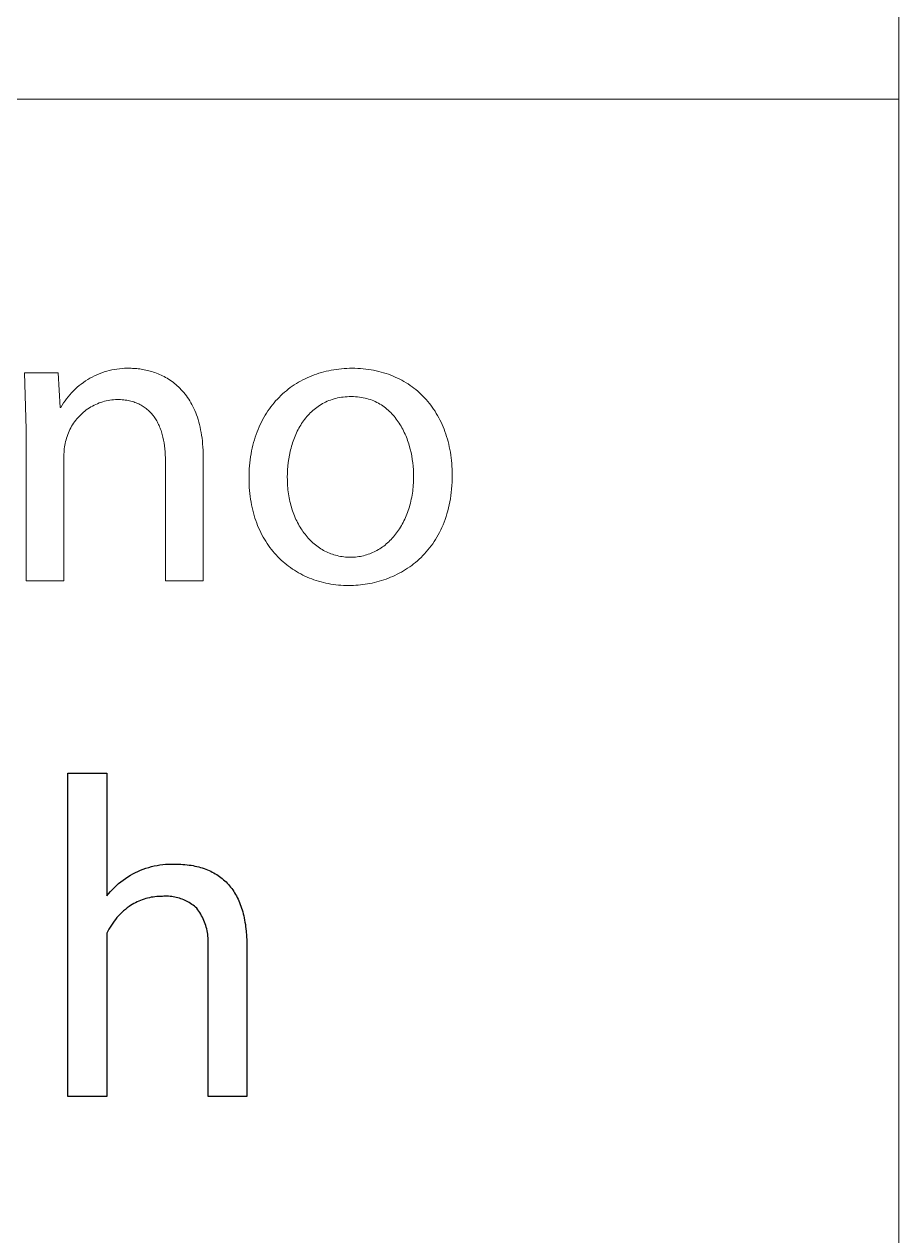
# Model space of a CAD drawing. Header units: millimetres. Extents: x 1383 to 4664, y -160 to 2132.
# Drawn here: x 4594 to 4660.8, y 119.9 to 212.6 of the extents above; entities that cross this region are included whole.
import ezdxf

# ---------------------------------------------------------------- set-up
doc = ezdxf.new("R2010")
doc.units = ezdxf.units.MM
doc.header["$MEASUREMENT"] = 0
doc.layers.add('Domyślny', color=7, linetype='Continuous', true_color=0x000000)

msp = doc.modelspace()

# ---------------------------------------------------------------- linework, layer by layer
at = {"layer": 'Domyślny', "color": 18, "lineweight": 15, "true_color": 0x000000}
for p, q in [((4660.842, -159.944), (4660.842, 2132.378)), ((4660.842, 206.844), (3424.001, 206.844)), ((4660.842, 206.844), (4660.842, -159.941)), ((4594.122, 181.6), (4593.991, 185.904)), ((4593.991, 185.904), (4596.559, 185.904)), ((4596.559, 185.904), (4596.712, 183.26)), ((4598.653, 185.284), (4598.821, 185.391)), ((4598.821, 185.391), (4598.993, 185.493)), ((4598.993, 185.493), (4599.167, 185.588)), ((4599.167, 185.588), (4599.345, 185.677)), ((4599.345, 185.677), (4599.526, 185.761)), ((4599.526, 185.761), (4599.709, 185.838)), ((4599.709, 185.838), (4599.895, 185.909)), ((4599.895, 185.909), (4600.083, 185.973)), ((4600.083, 185.973), (4600.274, 186.031)), ((4600.274, 186.031), (4600.466, 186.082)), ((4600.466, 186.082), (4600.66, 186.127)), ((4600.66, 186.127), (4600.855, 186.166)), ((4600.855, 186.166), (4601.052, 186.197)), ((4601.052, 186.197), (4601.249, 186.222)), ((4601.249, 186.222), (4601.447, 186.24)), ((4601.447, 186.24), (4601.646, 186.252)), ((4601.646, 186.252), (4601.845, 186.256)), ((4601.845, 186.256), (4602.044, 186.254)), ((4602.044, 186.254), (4602.148, 186.253)), ((4602.148, 186.253), (4602.253, 186.25)), ((4602.253, 186.25), (4602.36, 186.245)), ((4602.36, 186.245), (4602.469, 186.238)), ((4602.469, 186.238), (4602.579, 186.229)), ((4602.579, 186.229), (4602.69, 186.217)), ((4602.69, 186.217), (4602.802, 186.204)), ((4602.802, 186.204), (4602.915, 186.187)), ((4602.915, 186.187), (4603.029, 186.169)), ((4603.029, 186.169), (4603.144, 186.148)), ((4603.144, 186.148), (4603.26, 186.124)), ((4603.26, 186.124), (4603.377, 186.098)), ((4603.377, 186.098), (4603.493, 186.069)), ((4603.493, 186.069), (4603.611, 186.037)), ((4603.611, 186.037), (4603.728, 186.003)), ((4603.728, 186.003), (4603.846, 185.965)), ((4603.846, 185.965), (4603.964, 185.925)), ((4603.964, 185.925), (4604.082, 185.882)), ((4604.082, 185.882), (4604.199, 185.835)), ((4604.199, 185.835), (4604.317, 185.786)), ((4604.317, 185.786), (4604.434, 185.733)), ((4604.434, 185.733), (4604.551, 185.677)), ((4604.551, 185.677), (4604.667, 185.617)), ((4604.667, 185.617), (4604.782, 185.555)), ((4604.782, 185.555), (4604.897, 185.488)), ((4604.897, 185.488), (4605.011, 185.418)), ((4605.011, 185.418), (4605.124, 185.345)), ((4615.271, 185.37), (4615.44, 185.455)), ((4615.44, 185.455), (4615.611, 185.536)), ((4615.611, 185.536), (4615.785, 185.613)), ((4615.785, 185.613), (4615.961, 185.685)), ((4615.961, 185.685), (4616.14, 185.754)), ((4616.14, 185.754), (4616.32, 185.818)), ((4616.32, 185.818), (4616.503, 185.877)), ((4616.503, 185.877), (4616.688, 185.933)), ((4616.688, 185.933), (4616.875, 185.984)), ((4616.875, 185.984), (4617.063, 186.03)), ((4617.063, 186.03), (4617.254, 186.073)), ((4617.254, 186.073), (4617.447, 186.111)), ((4617.447, 186.111), (4617.641, 186.145)), ((4617.641, 186.145), (4617.837, 186.174)), ((4617.837, 186.174), (4618.035, 186.198)), ((4618.035, 186.198), (4618.234, 186.219)), ((4618.234, 186.219), (4618.435, 186.235)), ((4618.435, 186.235), (4618.638, 186.246)), ((4618.638, 186.246), (4618.842, 186.253)), ((4618.842, 186.253), (4619.047, 186.255)), ((4619.047, 186.255), (4619.26, 186.253)), ((4619.26, 186.253), (4619.471, 186.245)), ((4619.471, 186.245), (4619.679, 186.233)), ((4619.679, 186.233), (4619.885, 186.217)), ((4619.885, 186.217), (4620.089, 186.195)), ((4620.089, 186.195), (4620.291, 186.169)), ((4620.291, 186.169), (4620.49, 186.139)), ((4620.49, 186.139), (4620.687, 186.103)), ((4620.687, 186.103), (4620.881, 186.064)), ((4620.881, 186.064), (4621.073, 186.019)), ((4621.073, 186.019), (4621.262, 185.971)), ((4621.262, 185.971), (4621.449, 185.918)), ((4621.449, 185.918), (4621.633, 185.86)), ((4621.633, 185.86), (4621.814, 185.798)), ((4621.814, 185.798), (4621.993, 185.732)), ((4621.993, 185.732), (4622.169, 185.662)), ((4622.169, 185.662), (4622.342, 185.587)), ((4622.342, 185.587), (4622.512, 185.509)), ((4622.512, 185.509), (4622.68, 185.426)), ((4622.68, 185.426), (4622.844, 185.339)), ((4597.594, 184.385), (4597.732, 184.528)), ((4597.732, 184.528), (4597.875, 184.667)), ((4597.875, 184.667), (4598.022, 184.801)), ((4598.022, 184.801), (4598.173, 184.93)), ((4598.173, 184.93), (4598.329, 185.053)), ((4598.329, 185.053), (4598.489, 185.172)), ((4598.489, 185.172), (4598.653, 185.284)), ((4605.124, 185.345), (4605.236, 185.268)), ((4605.236, 185.268), (4605.346, 185.187)), ((4605.346, 185.187), (4605.456, 185.102)), ((4605.456, 185.102), (4605.563, 185.014)), ((4605.563, 185.014), (4605.67, 184.921)), ((4605.67, 184.921), (4605.775, 184.825)), ((4605.775, 184.825), (4605.878, 184.724)), ((4605.878, 184.724), (4605.979, 184.619)), ((4605.979, 184.619), (4606.078, 184.51)), ((4606.078, 184.51), (4606.176, 184.397)), ((4613.87, 184.421), (4614.014, 184.543)), ((4614.014, 184.543), (4614.161, 184.661)), ((4614.161, 184.661), (4614.312, 184.774)), ((4614.312, 184.774), (4614.465, 184.884)), ((4614.465, 184.884), (4614.621, 184.989)), ((4614.621, 184.989), (4614.779, 185.091)), ((4614.779, 185.091), (4614.941, 185.188)), ((4614.941, 185.188), (4615.104, 185.281)), ((4615.104, 185.281), (4615.271, 185.37)), ((4622.844, 185.339), (4623.006, 185.248)), ((4623.006, 185.248), (4623.165, 185.153)), ((4623.165, 185.153), (4623.321, 185.054)), ((4623.321, 185.054), (4623.474, 184.951)), ((4623.474, 184.951), (4623.624, 184.844)), ((4623.624, 184.844), (4623.77, 184.734)), ((4623.77, 184.734), (4623.914, 184.62)), ((4623.914, 184.62), (4624.054, 184.501)), ((4624.054, 184.501), (4624.191, 184.38)), ((4596.877, 183.432), (4596.983, 183.601)), ((4596.983, 183.601), (4597.095, 183.766)), ((4597.095, 183.766), (4597.212, 183.927)), ((4597.212, 183.927), (4597.334, 184.084)), ((4597.334, 184.084), (4597.462, 184.236)), ((4597.462, 184.236), (4597.594, 184.385)), ((4599.573, 183.548), (4599.444, 183.492)), ((4599.704, 183.6), (4599.573, 183.548)), ((4599.837, 183.647), (4599.704, 183.6)), ((4599.971, 183.69), (4599.837, 183.647)), ((4600.107, 183.728), (4599.971, 183.69)), ((4600.244, 183.761), (4600.107, 183.728)), ((4600.382, 183.79), (4600.244, 183.761)), ((4600.521, 183.814), (4600.382, 183.79)), ((4600.661, 183.833), (4600.521, 183.814)), ((4600.801, 183.847), (4600.661, 183.833)), ((4600.941, 183.857), (4600.801, 183.847)), ((4601.082, 183.861), (4600.941, 183.857)), ((4601.209, 183.86), (4601.082, 183.861)), ((4601.333, 183.855), (4601.209, 183.86)), ((4601.455, 183.847), (4601.333, 183.855)), ((4601.574, 183.837), (4601.455, 183.847)), ((4601.69, 183.823), (4601.574, 183.837)), ((4601.804, 183.806), (4601.69, 183.823)), ((4601.916, 183.787), (4601.804, 183.806)), ((4602.025, 183.765), (4601.916, 183.787)), ((4602.131, 183.74), (4602.025, 183.765)), ((4602.235, 183.712), (4602.131, 183.74)), ((4602.337, 183.681), (4602.235, 183.712)), ((4602.436, 183.648), (4602.337, 183.681)), ((4602.533, 183.612), (4602.436, 183.648)), ((4602.628, 183.573), (4602.533, 183.612)), ((4602.72, 183.532), (4602.628, 183.573)), ((4602.81, 183.488), (4602.72, 183.532)), ((4606.176, 184.397), (4606.271, 184.28)), ((4606.271, 184.28), (4606.364, 184.158)), ((4606.364, 184.158), (4606.454, 184.031)), ((4606.454, 184.031), (4606.543, 183.901)), ((4606.543, 183.901), (4606.628, 183.765)), ((4606.628, 183.765), (4606.711, 183.625)), ((4606.711, 183.625), (4606.791, 183.48)), ((4612.948, 183.461), (4613.07, 183.61)), ((4613.07, 183.61), (4613.195, 183.755)), ((4613.195, 183.755), (4613.324, 183.896)), ((4613.324, 183.896), (4613.455, 184.033)), ((4613.455, 184.033), (4613.59, 184.166)), ((4613.59, 184.166), (4613.729, 184.296)), ((4613.729, 184.296), (4613.87, 184.421)), ((4616.778, 183.551), (4616.664, 183.485)), ((4616.896, 183.614), (4616.778, 183.551)), ((4617.016, 183.673), (4616.896, 183.614)), ((4617.138, 183.729), (4617.016, 183.673)), ((4617.264, 183.78), (4617.138, 183.729)), ((4617.392, 183.829), (4617.264, 183.78)), ((4617.522, 183.873), (4617.392, 183.829)), ((4617.656, 183.914), (4617.522, 183.873)), ((4617.792, 183.95), (4617.656, 183.914)), ((4617.931, 183.983), (4617.792, 183.95)), ((4618.073, 184.011), (4617.931, 183.983)), ((4618.217, 184.035), (4618.073, 184.011)), ((4618.365, 184.056), (4618.217, 184.035)), ((4618.514, 184.071), (4618.365, 184.056)), ((4618.667, 184.083), (4618.514, 184.071)), ((4618.823, 184.089), (4618.667, 184.083)), ((4618.981, 184.092), (4618.823, 184.089)), ((4619.14, 184.089), (4618.981, 184.092)), ((4619.296, 184.082), (4619.14, 184.089)), ((4619.449, 184.07), (4619.296, 184.082)), ((4619.598, 184.053), (4619.449, 184.07)), ((4619.745, 184.031), (4619.598, 184.053)), ((4619.889, 184.005), (4619.745, 184.031)), ((4620.03, 183.975), (4619.889, 184.005)), ((4620.168, 183.94), (4620.03, 183.975)), ((4620.303, 183.901), (4620.168, 183.94)), ((4620.435, 183.858), (4620.303, 183.901)), ((4620.564, 183.811), (4620.435, 183.858)), ((4620.691, 183.759), (4620.564, 183.811)), ((4620.814, 183.704), (4620.691, 183.759)), ((4620.935, 183.645), (4620.814, 183.704)), ((4621.053, 183.583), (4620.935, 183.645)), ((4621.168, 183.517), (4621.053, 183.583)), ((4624.191, 184.38), (4624.325, 184.254)), ((4624.325, 184.254), (4624.456, 184.125)), ((4624.456, 184.125), (4624.584, 183.992)), ((4624.584, 183.992), (4624.708, 183.856)), ((4624.708, 183.856), (4624.828, 183.716)), ((4624.828, 183.716), (4624.946, 183.572)), ((4624.946, 183.572), (4625.059, 183.426)), ((4596.712, 183.26), (4596.777, 183.26)), ((4596.777, 183.26), (4596.877, 183.432)), ((4598.185, 182.601), (4598.089, 182.498)), ((4598.285, 182.701), (4598.185, 182.601)), ((4598.388, 182.798), (4598.285, 182.701)), ((4598.494, 182.89), (4598.388, 182.798)), ((4598.603, 182.98), (4598.494, 182.89)), ((4598.715, 183.065), (4598.603, 182.98)), ((4598.83, 183.146), (4598.715, 183.065)), ((4598.948, 183.224), (4598.83, 183.146)), ((4599.069, 183.297), (4598.948, 183.224)), ((4599.191, 183.366), (4599.069, 183.297)), ((4599.316, 183.431), (4599.191, 183.366)), ((4599.444, 183.492), (4599.316, 183.431)), ((4602.898, 183.442), (4602.81, 183.488)), ((4602.983, 183.393), (4602.898, 183.442)), ((4603.066, 183.342), (4602.983, 183.393)), ((4603.147, 183.289), (4603.066, 183.342)), ((4603.225, 183.233), (4603.147, 183.289)), ((4603.302, 183.175), (4603.225, 183.233)), ((4603.376, 183.114), (4603.302, 183.175)), ((4603.448, 183.052), (4603.376, 183.114)), ((4603.518, 182.987), (4603.448, 183.052)), ((4603.585, 182.92), (4603.518, 182.987)), ((4603.651, 182.851), (4603.585, 182.92)), ((4603.714, 182.78), (4603.651, 182.851)), ((4603.776, 182.706), (4603.714, 182.78)), ((4603.835, 182.631), (4603.776, 182.706)), ((4603.892, 182.554), (4603.835, 182.631)), ((4606.791, 183.48), (4606.868, 183.331)), ((4606.868, 183.331), (4606.943, 183.176)), ((4606.943, 183.176), (4607.014, 183.017)), ((4607.014, 183.017), (4607.082, 182.852)), ((4607.082, 182.852), (4607.147, 182.683)), ((4607.147, 182.683), (4607.208, 182.508)), ((4612.292, 182.488), (4612.392, 182.66)), ((4612.392, 182.66), (4612.496, 182.827)), ((4612.496, 182.827), (4612.604, 182.991)), ((4612.604, 182.991), (4612.715, 183.152)), ((4612.715, 183.152), (4612.83, 183.308)), ((4612.83, 183.308), (4612.948, 183.461)), ((4615.661, 182.654), (4615.575, 182.555)), ((4615.749, 182.75), (4615.661, 182.654)), ((4615.841, 182.843), (4615.749, 182.75)), ((4615.934, 182.934), (4615.841, 182.843)), ((4616.031, 183.021), (4615.934, 182.934)), ((4616.13, 183.106), (4616.031, 183.021)), ((4616.231, 183.188), (4616.13, 183.106)), ((4616.335, 183.267), (4616.231, 183.188)), ((4616.442, 183.343), (4616.335, 183.267)), ((4616.552, 183.416), (4616.442, 183.343)), ((4616.664, 183.485), (4616.552, 183.416)), ((4621.281, 183.447), (4621.168, 183.517)), ((4621.39, 183.374), (4621.281, 183.447)), ((4621.497, 183.298), (4621.39, 183.374)), ((4621.601, 183.219), (4621.497, 183.298)), ((4621.703, 183.136), (4621.601, 183.219)), ((4621.802, 183.051), (4621.703, 183.136)), ((4621.898, 182.962), (4621.802, 183.051)), ((4621.991, 182.871), (4621.898, 182.962)), ((4622.082, 182.777), (4621.991, 182.871)), ((4622.17, 182.68), (4622.082, 182.777)), ((4622.256, 182.581), (4622.17, 182.68)), ((4625.059, 183.426), (4625.17, 183.276)), ((4625.17, 183.276), (4625.276, 183.122)), ((4625.276, 183.122), (4625.38, 182.965)), ((4625.38, 182.965), (4625.479, 182.805)), ((4625.479, 182.805), (4625.575, 182.642)), ((4625.575, 182.642), (4625.668, 182.475)), ((4597.524, 181.692), (4597.459, 181.567)), ((4597.593, 181.815), (4597.524, 181.692)), ((4597.666, 181.936), (4597.593, 181.815)), ((4597.743, 182.054), (4597.666, 181.936)), ((4597.823, 182.17), (4597.743, 182.054)), ((4597.908, 182.282), (4597.823, 182.17)), ((4597.997, 182.392), (4597.908, 182.282)), ((4598.089, 182.498), (4597.997, 182.392)), ((4603.948, 182.475), (4603.892, 182.554)), ((4604.001, 182.394), (4603.948, 182.475)), ((4604.052, 182.311), (4604.001, 182.394)), ((4604.102, 182.227), (4604.052, 182.311)), ((4604.149, 182.14), (4604.102, 182.227)), ((4604.194, 182.052), (4604.149, 182.14)), ((4604.238, 181.962), (4604.194, 182.052)), ((4604.28, 181.871), (4604.238, 181.962)), ((4604.32, 181.778), (4604.28, 181.871)), ((4604.358, 181.683), (4604.32, 181.778)), ((4604.394, 181.587), (4604.358, 181.683)), ((4607.208, 182.508), (4607.266, 182.329)), ((4607.266, 182.329), (4607.32, 182.144)), ((4607.32, 182.144), (4607.37, 181.953)), ((4607.37, 181.953), (4607.417, 181.758)), ((4607.417, 181.758), (4607.459, 181.557)), ((4611.85, 181.576), (4611.93, 181.766)), ((4611.93, 181.766), (4612.015, 181.952)), ((4612.015, 181.952), (4612.103, 182.134)), ((4612.103, 182.134), (4612.196, 182.313)), ((4612.196, 182.313), (4612.292, 182.488)), ((4614.976, 181.682), (4614.913, 181.563)), ((4615.042, 181.798), (4614.976, 181.682)), ((4615.111, 181.913), (4615.042, 181.798)), ((4615.182, 182.026), (4615.111, 181.913)), ((4615.255, 182.136), (4615.182, 182.026)), ((4615.332, 182.244), (4615.255, 182.136)), ((4615.41, 182.35), (4615.332, 182.244)), ((4615.491, 182.454), (4615.41, 182.35)), ((4615.575, 182.555), (4615.491, 182.454)), ((4622.339, 182.479), (4622.256, 182.581)), ((4622.419, 182.375), (4622.339, 182.479)), ((4622.497, 182.269), (4622.419, 182.375)), ((4622.573, 182.16), (4622.497, 182.269)), ((4622.646, 182.05), (4622.573, 182.16)), ((4622.716, 181.937), (4622.646, 182.05)), ((4622.784, 181.823), (4622.716, 181.937)), ((4622.849, 181.707), (4622.784, 181.823)), ((4622.912, 181.589), (4622.849, 181.707)), ((4625.668, 182.475), (4625.756, 182.305)), ((4625.756, 182.305), (4625.841, 182.132)), ((4625.841, 182.132), (4625.922, 181.956)), ((4625.922, 181.956), (4625.999, 181.778)), ((4625.999, 181.778), (4626.073, 181.596)), ((4594.122, 169.996), (4594.122, 181.6)), ((4597.164, 180.779), (4597.129, 180.646)), ((4597.204, 180.911), (4597.164, 180.779)), ((4597.246, 181.046), (4597.204, 180.911)), ((4597.292, 181.179), (4597.246, 181.046)), ((4597.344, 181.31), (4597.292, 181.179)), ((4597.399, 181.44), (4597.344, 181.31)), ((4597.459, 181.567), (4597.399, 181.44)), ((4604.428, 181.49), (4604.394, 181.587)), ((4604.461, 181.39), (4604.428, 181.49)), ((4604.491, 181.29), (4604.461, 181.39)), ((4604.52, 181.188), (4604.491, 181.29)), ((4604.548, 181.085), (4604.52, 181.188)), ((4604.573, 180.98), (4604.548, 181.085)), ((4604.619, 180.768), (4604.573, 180.98)), ((4604.659, 180.55), (4604.619, 180.768)), ((4607.459, 181.557), (4607.498, 181.35)), ((4607.498, 181.35), (4607.533, 181.138)), ((4607.533, 181.138), (4607.563, 180.92)), ((4607.563, 180.92), (4607.589, 180.696)), ((4611.51, 180.575), (4611.569, 180.782)), ((4611.569, 180.782), (4611.633, 180.986)), ((4611.633, 180.986), (4611.701, 181.186)), ((4611.701, 181.186), (4611.773, 181.383)), ((4611.773, 181.383), (4611.85, 181.576)), ((4614.582, 180.816), (4614.535, 180.687)), ((4614.631, 180.945), (4614.582, 180.816)), ((4614.682, 181.072), (4614.631, 180.945)), ((4614.736, 181.197), (4614.682, 181.072)), ((4614.793, 181.321), (4614.736, 181.197)), ((4614.851, 181.443), (4614.793, 181.321)), ((4614.913, 181.563), (4614.851, 181.443)), ((4622.972, 181.47), (4622.912, 181.589)), ((4623.031, 181.349), (4622.972, 181.47)), ((4623.086, 181.226), (4623.031, 181.349)), ((4623.139, 181.103), (4623.086, 181.226)), ((4623.19, 180.978), (4623.139, 181.103)), ((4623.239, 180.852), (4623.19, 180.978)), ((4623.285, 180.725), (4623.239, 180.852)), ((4626.073, 181.596), (4626.142, 181.411)), ((4626.142, 181.411), (4626.208, 181.223)), ((4626.208, 181.223), (4626.269, 181.032)), ((4626.269, 181.032), (4626.327, 180.838)), ((4626.327, 180.838), (4626.381, 180.642)), ((4597.011, 179.831), (4597.007, 179.694)), ((4597.02, 179.969), (4597.011, 179.831)), ((4597.033, 180.105), (4597.02, 179.969)), ((4597.051, 180.242), (4597.033, 180.105)), ((4597.072, 180.377), (4597.051, 180.242)), ((4597.099, 180.512), (4597.072, 180.377)), ((4597.129, 180.646), (4597.099, 180.512)), ((4604.692, 180.328), (4604.659, 180.55)), ((4604.718, 180.102), (4604.692, 180.328)), ((4604.739, 179.872), (4604.718, 180.102)), ((4604.753, 179.639), (4604.739, 179.872)), ((4607.589, 180.696), (4607.61, 180.467)), ((4607.61, 180.467), (4607.627, 180.232)), ((4607.627, 180.232), (4607.639, 179.991)), ((4607.639, 179.991), (4607.646, 179.744)), ((4611.317, 179.71), (4611.358, 179.932)), ((4611.358, 179.932), (4611.404, 180.149)), ((4611.404, 180.149), (4611.455, 180.364)), ((4611.455, 180.364), (4611.51, 180.575)), ((4614.304, 179.883), (4614.246, 179.608)), ((4614.337, 180.02), (4614.304, 179.883)), ((4614.372, 180.155), (4614.337, 180.02)), ((4614.409, 180.29), (4614.372, 180.155)), ((4614.449, 180.423), (4614.409, 180.29)), ((4614.491, 180.556), (4614.449, 180.423)), ((4614.535, 180.687), (4614.491, 180.556)), ((4623.329, 180.597), (4623.285, 180.725)), ((4623.37, 180.468), (4623.329, 180.597)), ((4623.41, 180.338), (4623.37, 180.468)), ((4623.482, 180.077), (4623.41, 180.338)), ((4623.544, 179.814), (4623.482, 180.077)), ((4626.381, 180.642), (4626.43, 180.443)), ((4626.43, 180.443), (4626.475, 180.241)), ((4626.475, 180.241), (4626.517, 180.037)), ((4626.517, 180.037), (4626.554, 179.83)), ((4626.554, 179.83), (4626.586, 179.62)), ((4597.007, 179.694), (4597.007, 179.556)), ((4597.007, 179.556), (4597.007, 169.996)), ((4604.762, 179.402), (4604.753, 179.639)), ((4604.764, 179.163), (4604.762, 179.402)), ((4604.764, 169.996), (4604.764, 179.163)), ((4607.646, 179.744), (4607.649, 179.491)), ((4607.649, 179.491), (4607.649, 169.996)), ((4611.199, 178.792), (4611.221, 179.026)), ((4611.221, 179.026), (4611.248, 179.258)), ((4611.248, 179.258), (4611.28, 179.486)), ((4611.28, 179.486), (4611.317, 179.71)), ((4614.157, 179.05), (4614.126, 178.768)), ((4614.197, 179.33), (4614.157, 179.05)), ((4614.246, 179.608), (4614.197, 179.33)), ((4623.598, 179.55), (4623.544, 179.814)), ((4623.644, 179.285), (4623.598, 179.55)), ((4623.681, 179.021), (4623.644, 179.285)), ((4623.709, 178.758), (4623.681, 179.021)), ((4626.586, 179.62), (4626.615, 179.408)), ((4626.615, 179.408), (4626.639, 179.193)), ((4626.639, 179.193), (4626.659, 178.975)), ((4626.659, 178.975), (4626.675, 178.756)), ((4611.158, 177.82), (4611.161, 178.068)), ((4611.161, 178.068), (4611.168, 178.313)), ((4611.168, 178.313), (4611.181, 178.554)), ((4611.181, 178.554), (4611.199, 178.792)), ((4614.091, 178.202), (4614.086, 177.919)), ((4614.104, 178.485), (4614.091, 178.202)), ((4614.126, 178.768), (4614.104, 178.485)), ((4623.729, 178.497), (4623.709, 178.758)), ((4623.741, 178.239), (4623.729, 178.497)), ((4623.745, 177.984), (4623.741, 178.239)), ((4623.743, 177.817), (4623.745, 177.984)), ((4626.675, 178.756), (4626.686, 178.534)), ((4626.686, 178.534), (4626.693, 178.309)), ((4626.695, 178.082), (4626.692, 177.809)), ((4626.693, 178.309), (4626.695, 178.082)), ((4611.161, 177.586), (4611.158, 177.82)), ((4611.168, 177.354), (4611.161, 177.586)), ((4611.18, 177.125), (4611.168, 177.354)), ((4611.197, 176.898), (4611.18, 177.125)), ((4614.086, 177.919), (4614.088, 177.756)), ((4614.088, 177.756), (4614.092, 177.594)), ((4614.092, 177.594), (4614.099, 177.434)), ((4614.099, 177.434), (4614.11, 177.275)), ((4614.11, 177.275), (4614.122, 177.118)), ((4614.122, 177.118), (4614.138, 176.962)), ((4623.691, 177.006), (4623.708, 177.165)), ((4623.708, 177.165), (4623.721, 177.326)), ((4623.721, 177.326), (4623.731, 177.488)), ((4623.731, 177.488), (4623.739, 177.652)), ((4623.739, 177.652), (4623.743, 177.817)), ((4626.669, 177.278), (4626.648, 177.019)), ((4626.683, 177.541), (4626.669, 177.278)), ((4626.692, 177.809), (4626.683, 177.541)), ((4611.218, 176.675), (4611.197, 176.898)), ((4611.244, 176.454), (4611.218, 176.675)), ((4611.274, 176.237), (4611.244, 176.454)), ((4611.309, 176.022), (4611.274, 176.237)), ((4614.138, 176.962), (4614.157, 176.808)), ((4614.157, 176.808), (4614.178, 176.655)), ((4614.178, 176.655), (4614.202, 176.504)), ((4614.202, 176.504), (4614.228, 176.354)), ((4614.228, 176.354), (4614.258, 176.206)), ((4614.258, 176.206), (4614.29, 176.06)), ((4623.535, 176.087), (4623.568, 176.235)), ((4623.568, 176.235), (4623.598, 176.386)), ((4623.598, 176.386), (4623.626, 176.538)), ((4623.626, 176.538), (4623.65, 176.693)), ((4623.65, 176.693), (4623.672, 176.848)), ((4623.672, 176.848), (4623.691, 177.006)), ((4626.554, 176.272), (4626.512, 176.032)), ((4626.591, 176.516), (4626.554, 176.272)), ((4626.622, 176.765), (4626.591, 176.516)), ((4626.648, 177.019), (4626.622, 176.765)), ((4611.349, 175.811), (4611.309, 176.022)), ((4611.393, 175.602), (4611.349, 175.811)), ((4611.441, 175.397), (4611.393, 175.602)), ((4611.493, 175.195), (4611.441, 175.397)), ((4611.55, 174.995), (4611.493, 175.195)), ((4614.29, 176.06), (4614.324, 175.915)), ((4614.324, 175.915), (4614.361, 175.772)), ((4614.361, 175.772), (4614.401, 175.631)), ((4614.401, 175.631), (4614.443, 175.492)), ((4614.443, 175.492), (4614.488, 175.355)), ((4614.488, 175.355), (4614.535, 175.22)), ((4614.535, 175.22), (4614.584, 175.086)), ((4623.233, 175.1), (4623.283, 175.234)), ((4623.283, 175.234), (4623.332, 175.371)), ((4623.332, 175.371), (4623.378, 175.511)), ((4623.378, 175.511), (4623.421, 175.652)), ((4623.421, 175.652), (4623.462, 175.795)), ((4623.462, 175.795), (4623.5, 175.94)), ((4623.5, 175.94), (4623.535, 176.087)), ((4626.356, 175.341), (4626.294, 175.12)), ((4626.413, 175.567), (4626.356, 175.341)), ((4626.465, 175.797), (4626.413, 175.567)), ((4626.512, 176.032), (4626.465, 175.797)), ((4611.611, 174.799), (4611.55, 174.995)), ((4611.676, 174.606), (4611.611, 174.799)), ((4611.745, 174.417), (4611.676, 174.606)), ((4611.817, 174.23), (4611.745, 174.417)), ((4614.584, 175.086), (4614.637, 174.955)), ((4614.637, 174.955), (4614.691, 174.826)), ((4614.691, 174.826), (4614.748, 174.699)), ((4614.748, 174.699), (4614.807, 174.574)), ((4614.807, 174.574), (4614.868, 174.451)), ((4614.868, 174.451), (4614.932, 174.33)), ((4614.932, 174.33), (4614.998, 174.212)), ((4622.811, 174.216), (4622.878, 174.336)), ((4622.878, 174.336), (4622.943, 174.457)), ((4622.943, 174.457), (4623.006, 174.581)), ((4623.006, 174.581), (4623.066, 174.708)), ((4623.066, 174.708), (4623.124, 174.836)), ((4623.124, 174.836), (4623.179, 174.967)), ((4623.179, 174.967), (4623.233, 175.1)), ((4625.998, 174.283), (4625.913, 174.085)), ((4626.079, 174.485), (4625.998, 174.283)), ((4626.155, 174.692), (4626.079, 174.485)), ((4626.227, 174.904), (4626.155, 174.692)), ((4626.294, 175.12), (4626.227, 174.904)), ((4611.894, 174.047), (4611.817, 174.23)), ((4611.975, 173.867), (4611.894, 174.047)), ((4612.06, 173.69), (4611.975, 173.867)), ((4612.148, 173.517), (4612.06, 173.69)), ((4612.241, 173.347), (4612.148, 173.517)), ((4612.337, 173.181), (4612.241, 173.347)), ((4614.998, 174.212), (4615.066, 174.096)), ((4615.066, 174.096), (4615.137, 173.983)), ((4615.137, 173.983), (4615.209, 173.871)), ((4615.209, 173.871), (4615.284, 173.762)), ((4615.284, 173.762), (4615.361, 173.656)), ((4615.361, 173.656), (4615.44, 173.552)), ((4615.44, 173.552), (4615.521, 173.451)), ((4615.521, 173.451), (4615.604, 173.352)), ((4615.604, 173.352), (4615.689, 173.256)), ((4622.111, 173.255), (4622.197, 173.351)), ((4622.197, 173.351), (4622.281, 173.451)), ((4622.281, 173.451), (4622.363, 173.552)), ((4622.363, 173.552), (4622.443, 173.657)), ((4622.443, 173.657), (4622.521, 173.764)), ((4622.521, 173.764), (4622.596, 173.873)), ((4622.596, 173.873), (4622.67, 173.985)), ((4622.67, 173.985), (4622.742, 174.1)), ((4622.742, 174.1), (4622.811, 174.216)), ((4625.531, 173.339), (4625.426, 173.164)), ((4625.633, 173.519), (4625.531, 173.339)), ((4625.73, 173.703), (4625.633, 173.519)), ((4625.824, 173.892), (4625.73, 173.703)), ((4625.913, 174.085), (4625.824, 173.892)), ((4612.436, 173.017), (4612.337, 173.181)), ((4612.539, 172.858), (4612.436, 173.017)), ((4612.646, 172.702), (4612.539, 172.858)), ((4612.756, 172.549), (4612.646, 172.702)), ((4612.87, 172.4), (4612.756, 172.549)), ((4615.689, 173.256), (4615.776, 173.163)), ((4615.776, 173.163), (4615.865, 173.072)), ((4615.865, 173.072), (4615.956, 172.984)), ((4615.956, 172.984), (4616.049, 172.899)), ((4616.049, 172.899), (4616.144, 172.817)), ((4616.144, 172.817), (4616.241, 172.738)), ((4616.241, 172.738), (4616.339, 172.661)), ((4616.339, 172.661), (4616.44, 172.588)), ((4616.44, 172.588), (4616.542, 172.517)), ((4616.542, 172.517), (4616.646, 172.45)), ((4616.646, 172.45), (4616.751, 172.385)), ((4621.047, 172.383), (4621.152, 172.447)), ((4621.152, 172.447), (4621.256, 172.515)), ((4621.256, 172.515), (4621.358, 172.585)), ((4621.358, 172.585), (4621.458, 172.659)), ((4621.458, 172.659), (4621.557, 172.735)), ((4621.557, 172.735), (4621.654, 172.815)), ((4621.654, 172.815), (4621.749, 172.897)), ((4621.749, 172.897), (4621.842, 172.982)), ((4621.842, 172.982), (4621.934, 173.07)), ((4621.934, 173.07), (4622.023, 173.161)), ((4622.023, 173.161), (4622.111, 173.255)), ((4624.967, 172.508), (4624.843, 172.355)), ((4625.087, 172.665), (4624.967, 172.508)), ((4625.203, 172.827), (4625.087, 172.665)), ((4625.316, 172.993), (4625.203, 172.827)), ((4625.426, 173.164), (4625.316, 172.993)), ((4612.987, 172.254), (4612.87, 172.4)), ((4613.107, 172.113), (4612.987, 172.254)), ((4613.23, 171.974), (4613.107, 172.113)), ((4613.357, 171.84), (4613.23, 171.974)), ((4613.487, 171.709), (4613.357, 171.84)), ((4613.62, 171.582), (4613.487, 171.709)), ((4613.756, 171.458), (4613.62, 171.582)), ((4616.751, 172.385), (4616.858, 172.324)), ((4616.858, 172.324), (4616.967, 172.266)), ((4616.967, 172.266), (4617.078, 172.211)), ((4617.078, 172.211), (4617.19, 172.159)), ((4617.19, 172.159), (4617.304, 172.111)), ((4617.304, 172.111), (4617.419, 172.066)), ((4617.419, 172.066), (4617.536, 172.024)), ((4617.536, 172.024), (4617.654, 171.986)), ((4617.654, 171.986), (4617.774, 171.951)), ((4617.774, 171.951), (4617.896, 171.92)), ((4617.896, 171.92), (4618.018, 171.892)), ((4618.018, 171.892), (4618.143, 171.868)), ((4618.143, 171.868), (4618.268, 171.847)), ((4618.268, 171.847), (4618.395, 171.83)), ((4618.395, 171.83), (4618.523, 171.817)), ((4618.523, 171.817), (4618.653, 171.808)), ((4618.653, 171.808), (4618.784, 171.802)), ((4618.784, 171.802), (4618.916, 171.8)), ((4618.916, 171.8), (4619.044, 171.802)), ((4619.044, 171.802), (4619.172, 171.808)), ((4619.172, 171.808), (4619.298, 171.817)), ((4619.298, 171.817), (4619.424, 171.83)), ((4619.424, 171.83), (4619.548, 171.847)), ((4619.548, 171.847), (4619.671, 171.868)), ((4619.671, 171.868), (4619.793, 171.892)), ((4619.793, 171.892), (4619.914, 171.919)), ((4619.914, 171.919), (4620.033, 171.95)), ((4620.033, 171.95), (4620.151, 171.985)), ((4620.151, 171.985), (4620.268, 172.023)), ((4620.268, 172.023), (4620.384, 172.065)), ((4620.384, 172.065), (4620.498, 172.109)), ((4620.498, 172.109), (4620.611, 172.158)), ((4620.611, 172.158), (4620.722, 172.209)), ((4620.722, 172.209), (4620.832, 172.264)), ((4620.832, 172.264), (4620.94, 172.322)), ((4620.94, 172.322), (4621.047, 172.383)), ((4624.036, 171.528), (4623.892, 171.406)), ((4624.178, 171.655), (4624.036, 171.528)), ((4624.317, 171.786), (4624.178, 171.655)), ((4624.453, 171.922), (4624.317, 171.786)), ((4624.586, 172.062), (4624.453, 171.922)), ((4624.716, 172.206), (4624.586, 172.062)), ((4624.843, 172.355), (4624.716, 172.206)), ((4613.895, 171.338), (4613.756, 171.458)), ((4614.037, 171.222), (4613.895, 171.338)), ((4614.182, 171.11), (4614.037, 171.222)), ((4614.329, 171.002), (4614.182, 171.11)), ((4614.48, 170.898), (4614.329, 171.002)), ((4614.633, 170.798), (4614.48, 170.898)), ((4614.789, 170.701), (4614.633, 170.798)), ((4614.947, 170.609), (4614.789, 170.701)), ((4615.108, 170.52), (4614.947, 170.609)), ((4622.649, 170.577), (4622.485, 170.492)), ((4622.812, 170.666), (4622.649, 170.577)), ((4622.973, 170.759), (4622.812, 170.666)), ((4623.132, 170.856), (4622.973, 170.759)), ((4623.288, 170.958), (4623.132, 170.856)), ((4623.443, 171.063), (4623.288, 170.958)), ((4623.595, 171.173), (4623.443, 171.063)), ((4623.744, 171.287), (4623.595, 171.173)), ((4623.892, 171.406), (4623.744, 171.287)), ((4597.007, 169.996), (4594.122, 169.996)), ((4607.649, 169.996), (4604.764, 169.996)), ((4615.272, 170.436), (4615.108, 170.52)), ((4615.438, 170.355), (4615.272, 170.436)), ((4615.606, 170.279), (4615.438, 170.355)), ((4615.777, 170.207), (4615.606, 170.279)), ((4615.95, 170.139), (4615.777, 170.207)), ((4616.125, 170.075), (4615.95, 170.139)), ((4616.303, 170.016), (4616.125, 170.075)), ((4616.482, 169.96), (4616.303, 170.016)), ((4616.664, 169.909), (4616.482, 169.96)), ((4616.848, 169.862), (4616.664, 169.909)), ((4617.033, 169.82), (4616.848, 169.862)), ((4617.221, 169.782), (4617.033, 169.82)), ((4617.41, 169.748), (4617.221, 169.782)), ((4617.602, 169.719), (4617.41, 169.748)), ((4617.795, 169.694), (4617.602, 169.719)), ((4617.99, 169.673), (4617.795, 169.694)), ((4618.186, 169.657), (4617.99, 169.673)), ((4618.384, 169.646), (4618.186, 169.657)), ((4618.584, 169.639), (4618.384, 169.646)), ((4618.785, 169.637), (4618.584, 169.639)), ((4618.965, 169.639), (4618.785, 169.637)), ((4619.145, 169.644), (4618.965, 169.639)), ((4619.325, 169.654), (4619.145, 169.644)), ((4619.505, 169.667), (4619.325, 169.654)), ((4619.686, 169.684), (4619.505, 169.667)), ((4619.866, 169.705), (4619.686, 169.684)), ((4620.046, 169.73), (4619.866, 169.705)), ((4620.226, 169.758), (4620.046, 169.73)), ((4620.405, 169.791), (4620.226, 169.758)), ((4620.583, 169.828), (4620.405, 169.791)), ((4620.761, 169.868), (4620.583, 169.828)), ((4620.939, 169.912), (4620.761, 169.868)), ((4621.115, 169.961), (4620.939, 169.912)), ((4621.291, 170.013), (4621.115, 169.961)), ((4621.465, 170.069), (4621.291, 170.013)), ((4621.638, 170.13), (4621.465, 170.069)), ((4621.811, 170.194), (4621.638, 170.13)), ((4621.981, 170.263), (4621.811, 170.194)), ((4622.151, 170.335), (4621.981, 170.263)), ((4622.319, 170.412), (4622.151, 170.335)), ((4622.485, 170.492), (4622.319, 170.412))]:
    msp.add_line(p, q, dxfattribs=at)
at = {"layer": 'Domyślny'}
for p, q in [((4597.305, 130.532), (4597.305, 155.289)), ((4597.305, 155.289), (4600.281, 155.289)), ((4600.281, 155.289), (4600.281, 145.889)), ((4604.557, 148.288), (4604.775, 148.309)), ((4604.775, 148.309), (4604.993, 148.322)), ((4604.993, 148.322), (4605.212, 148.328)), ((4605.212, 148.328), (4605.431, 148.326)), ((4605.431, 148.326), (4605.602, 148.325)), ((4605.602, 148.325), (4605.77, 148.32)), ((4605.77, 148.32), (4605.936, 148.313)), ((4605.936, 148.313), (4606.099, 148.302)), ((4601.895, 147.352), (4602.082, 147.465)), ((4602.082, 147.465), (4602.273, 147.572)), ((4602.273, 147.572), (4602.467, 147.673)), ((4602.467, 147.673), (4602.665, 147.767)), ((4602.665, 147.767), (4602.866, 147.853)), ((4602.866, 147.853), (4603.07, 147.933)), ((4603.07, 147.933), (4603.277, 148.006)), ((4603.277, 148.006), (4603.485, 148.071)), ((4603.485, 148.071), (4603.696, 148.129)), ((4603.696, 148.129), (4603.909, 148.18)), ((4603.909, 148.18), (4604.124, 148.223)), ((4604.124, 148.223), (4604.34, 148.259)), ((4604.34, 148.259), (4604.557, 148.288)), ((4606.099, 148.302), (4606.26, 148.288)), ((4606.26, 148.288), (4606.418, 148.271)), ((4606.418, 148.271), (4606.573, 148.252)), ((4606.573, 148.252), (4606.725, 148.229)), ((4606.725, 148.229), (4606.875, 148.203)), ((4606.875, 148.203), (4607.022, 148.174)), ((4607.022, 148.174), (4607.166, 148.142)), ((4607.166, 148.142), (4607.308, 148.107)), ((4607.308, 148.107), (4607.447, 148.068)), ((4607.447, 148.068), (4607.584, 148.027)), ((4607.584, 148.027), (4607.717, 147.983)), ((4607.717, 147.983), (4607.848, 147.936)), ((4607.848, 147.936), (4607.977, 147.885)), ((4607.977, 147.885), (4608.103, 147.832)), ((4608.103, 147.832), (4608.226, 147.776)), ((4608.226, 147.776), (4608.346, 147.716)), ((4608.346, 147.716), (4608.464, 147.653)), ((4608.464, 147.653), (4608.579, 147.588)), ((4608.579, 147.588), (4608.691, 147.519)), ((4608.691, 147.519), (4608.801, 147.447)), ((4608.801, 147.447), (4608.908, 147.373)), ((4600.711, 146.386), (4600.865, 146.541)), ((4600.865, 146.541), (4601.025, 146.691)), ((4601.025, 146.691), (4601.189, 146.835)), ((4601.189, 146.835), (4601.359, 146.973)), ((4601.359, 146.973), (4601.533, 147.105)), ((4601.533, 147.105), (4601.712, 147.232)), ((4601.712, 147.232), (4601.895, 147.352)), ((4608.908, 147.373), (4609.012, 147.295)), ((4609.012, 147.295), (4609.114, 147.214)), ((4609.114, 147.214), (4609.213, 147.13)), ((4609.213, 147.13), (4609.309, 147.043)), ((4609.309, 147.043), (4609.403, 146.953)), ((4609.403, 146.953), (4609.494, 146.86)), ((4609.494, 146.86), (4609.582, 146.764)), ((4609.582, 146.764), (4609.668, 146.665)), ((4609.668, 146.665), (4609.751, 146.563)), ((4609.751, 146.563), (4609.831, 146.457)), ((4609.831, 146.457), (4609.909, 146.349)), ((4600.281, 145.889), (4600.419, 146.06)), ((4600.419, 146.06), (4600.562, 146.225)), ((4600.562, 146.225), (4600.711, 146.386)), ((4602.861, 145.546), (4602.73, 145.491)), ((4602.994, 145.597), (4602.861, 145.546)), ((4603.129, 145.643), (4602.994, 145.597)), ((4603.265, 145.685), (4603.129, 145.643)), ((4603.403, 145.722), (4603.265, 145.685)), ((4603.541, 145.754), (4603.403, 145.722)), ((4603.681, 145.782), (4603.541, 145.754)), ((4603.821, 145.805), (4603.681, 145.782)), ((4603.963, 145.824), (4603.821, 145.805)), ((4604.104, 145.838), (4603.963, 145.824)), ((4604.247, 145.847), (4604.104, 145.838)), ((4604.389, 145.851), (4604.247, 145.847)), ((4604.531, 145.851), (4604.389, 145.851)), ((4604.65, 145.859), (4604.531, 145.851)), ((4604.77, 145.863), (4604.65, 145.859)), ((4604.889, 145.862), (4604.77, 145.863)), ((4605.008, 145.858), (4604.889, 145.862)), ((4605.127, 145.849), (4605.008, 145.858)), ((4605.246, 145.837), (4605.127, 145.849)), ((4605.364, 145.82), (4605.246, 145.837)), ((4605.481, 145.799), (4605.364, 145.82)), ((4605.598, 145.774), (4605.481, 145.799)), ((4605.714, 145.745), (4605.598, 145.774)), ((4605.829, 145.712), (4605.714, 145.745)), ((4605.942, 145.675), (4605.829, 145.712)), ((4606.054, 145.634), (4605.942, 145.675)), ((4606.165, 145.589), (4606.054, 145.634)), ((4606.274, 145.541), (4606.165, 145.589)), ((4606.381, 145.488), (4606.274, 145.541)), ((4609.909, 146.349), (4609.984, 146.238)), ((4609.984, 146.238), (4610.056, 146.123)), ((4610.056, 146.123), (4610.126, 146.006)), ((4610.126, 146.006), (4610.193, 145.885)), ((4610.193, 145.885), (4610.257, 145.761)), ((4610.257, 145.761), (4610.319, 145.635)), ((4610.319, 145.635), (4610.378, 145.505)), ((4601.433, 144.617), (4601.305, 144.492)), ((4601.566, 144.738), (4601.433, 144.617)), ((4601.702, 144.854), (4601.566, 144.738)), ((4601.843, 144.965), (4601.702, 144.854)), ((4601.987, 145.072), (4601.843, 144.965)), ((4602.105, 145.152), (4601.987, 145.072)), ((4602.225, 145.228), (4602.105, 145.152)), ((4602.348, 145.3), (4602.225, 145.228)), ((4602.473, 145.368), (4602.348, 145.3)), ((4602.6, 145.432), (4602.473, 145.368)), ((4602.73, 145.491), (4602.6, 145.432)), ((4606.486, 145.432), (4606.381, 145.488)), ((4606.59, 145.373), (4606.486, 145.432)), ((4606.691, 145.309), (4606.59, 145.373)), ((4606.79, 145.243), (4606.691, 145.309)), ((4606.886, 145.173), (4606.79, 145.243)), ((4606.98, 145.099), (4606.886, 145.173)), ((4607.072, 145.023), (4606.98, 145.099)), ((4607.161, 144.943), (4607.072, 145.023)), ((4607.243, 144.834), (4607.161, 144.943)), ((4607.322, 144.723), (4607.243, 144.834)), ((4607.397, 144.609), (4607.322, 144.723)), ((4607.469, 144.493), (4607.397, 144.609)), ((4610.378, 145.505), (4610.434, 145.372)), ((4610.434, 145.372), (4610.488, 145.237)), ((4610.488, 145.237), (4610.539, 145.098)), ((4610.539, 145.098), (4610.587, 144.956)), ((4610.587, 144.956), (4610.632, 144.811)), ((4610.632, 144.811), (4610.675, 144.663)), ((4610.675, 144.663), (4610.716, 144.512)), ((4600.731, 143.804), (4600.63, 143.655)), ((4600.836, 143.949), (4600.731, 143.804)), ((4600.946, 144.091), (4600.836, 143.949)), ((4601.061, 144.228), (4600.946, 144.091)), ((4601.181, 144.362), (4601.061, 144.228)), ((4601.305, 144.492), (4601.181, 144.362)), ((4607.536, 144.375), (4607.469, 144.493)), ((4607.599, 144.254), (4607.536, 144.375)), ((4607.659, 144.131), (4607.599, 144.254)), ((4607.714, 144.006), (4607.659, 144.131)), ((4607.765, 143.88), (4607.714, 144.006)), ((4607.811, 143.751), (4607.765, 143.88)), ((4607.854, 143.622), (4607.811, 143.751)), ((4610.716, 144.512), (4610.753, 144.358)), ((4610.753, 144.358), (4610.788, 144.201)), ((4610.788, 144.201), (4610.82, 144.04)), ((4610.82, 144.04), (4610.85, 143.877)), ((4610.85, 143.877), (4610.877, 143.711)), ((4610.877, 143.711), (4610.901, 143.541)), ((4600.36, 143.19), (4600.281, 143.029)), ((4600.281, 143.029), (4600.281, 130.532)), ((4600.445, 143.348), (4600.36, 143.19)), ((4600.535, 143.503), (4600.445, 143.348)), ((4600.63, 143.655), (4600.535, 143.503)), ((4607.891, 143.491), (4607.854, 143.622)), ((4607.925, 143.359), (4607.891, 143.491)), ((4607.954, 143.225), (4607.925, 143.359)), ((4607.978, 143.091), (4607.954, 143.225)), ((4607.998, 142.956), (4607.978, 143.091)), ((4608.014, 142.821), (4607.998, 142.956)), ((4608.025, 142.685), (4608.014, 142.821)), ((4610.901, 143.541), (4610.941, 143.194)), ((4610.941, 143.194), (4610.971, 142.833)), ((4610.971, 142.833), (4610.99, 142.461)), ((4608.022, 142.14), (4608.03, 142.276)), ((4608.022, 130.532), (4608.022, 142.14)), ((4608.031, 142.548), (4608.025, 142.685)), ((4608.03, 142.276), (4608.033, 142.412)), ((4608.033, 142.412), (4608.031, 142.548)), ((4610.99, 142.461), (4610.999, 142.077)), ((4610.999, 142.077), (4610.999, 130.532)), ((4600.281, 130.532), (4597.305, 130.532)), ((4610.999, 130.532), (4608.022, 130.532))]:
    msp.add_line(p, q, dxfattribs=at)

doc.saveas('drawing.dxf')
